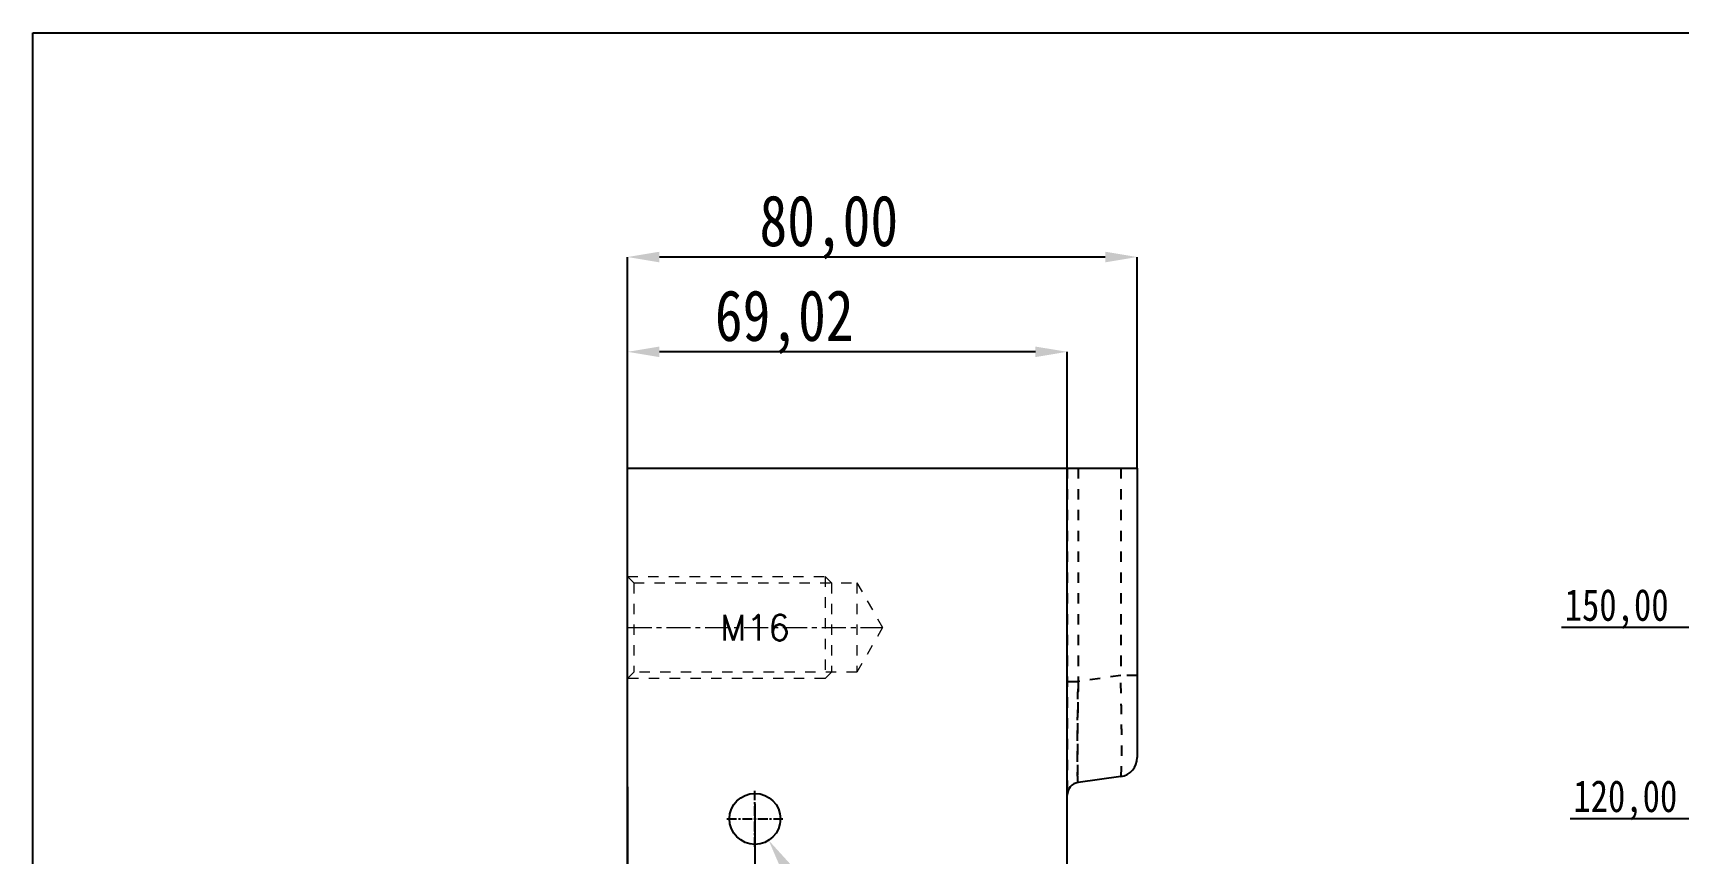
# Model space of a CAD drawing. Header units: millimetres. Extents: x 1727 to 4210, y -6182 to 759.
# Drawn here: x 2297 to 2555.2, y -3193.8 to -3065.1 of the extents above; entities that cross this region are included whole.
import ezdxf
from ezdxf.enums import TextEntityAlignment as Align

# ---------------------------------------------------------------- set-up
doc = ezdxf.new("R2010")
doc.units = ezdxf.units.MM
doc.header["$LTSCALE"] = 16.335
doc.header["$PDMODE"] = 3
doc.header["$PDSIZE"] = 0.3125
doc.linetypes.add('CENTER', pattern=[0.6, 0.375, -0.075, 0.075, -0.075])
doc.linetypes.add('HIDDEN', pattern=[0.2, 0.1, -0.1])
doc.layers.get('0').update_dxf_attribs({"linetype": 'CONTINUOUS'})
doc.layers.get('Defpoints').update_dxf_attribs({"linetype": 'CONTINUOUS'})
doc.layers.add('DEFAULT_2', color=8, linetype='HIDDEN')
doc.layers.add('dim', color=82, linetype='CONTINUOUS', lineweight=9)
doc.layers.add('screw', color=33, linetype='CONTINUOUS', lineweight=13)
doc.styles.get("Standard").update_dxf_attribs({"font": 'txt', "width": 0.8})
doc.styles.add('TXT', font='txt.shx', dxfattribs={"bigfont": 'gbcbig.shx'})
doc.dimstyles.new('mold', dxfattribs={"dimtxt": 8, "dimasz": 5, "dimexe": 0, "dimexo": 0, "dimgap": 0, "dimtad": 1, "dimzin": 1, "dimtxsty": 'Standard', "dimcen": 0, "dimclrd": 4, "dimclre": 4, "dimclrt": 6, "dimazin": 0, "dimtfac": 1, "dimtofl": 0, "dimtmove": 0, "dimatfit": 3, "dimfxl": 0, "dimarcsym": 0})

# ---------------------------------------------------------------- blocks, each defined once
blk = doc.blocks.new('*D320')
at = {"color": 4, "lineweight": -2}
for p, q in [((2390.31, -3183.41), (2390.31, -3216.25)), ((2410.31, -3186.06), (2410.31, -3216.25)), ((2405.31, -3216.25), (2395.31, -3216.25))]:
    blk.add_line(p, q, dxfattribs=at)
at = {"color": 4}
for points in [[(2395.31, -3215.41), (2395.31, -3217.08), (2390.31, -3216.25)], [(2405.31, -3215.41), (2405.31, -3217.08), (2410.31, -3216.25)]]:
    blk.add_solid(points, dxfattribs=at)
at = {"layer": 'Defpoints', "color": 0}
for p in [(2390.31, -3183.41), (2410.31, -3186.06), (2390.31, -3216.25)]:
    blk.add_point(p, dxfattribs=at)
at = {"color": 6, "insert": (2404.64, -3211.58), "char_height": 8, "attachment_point": 5}
blk.add_mtext('20,00', dxfattribs=at)
blk = doc.blocks.new('*D323')
at = {"color": 4, "lineweight": -2}
for p, q in [((2390.31, -3133.43), (2390.31, -3100.3)), ((2465.31, -3100.3), (2395.31, -3100.3)), ((2470.31, -3133.43), (2470.31, -3100.3))]:
    blk.add_line(p, q, dxfattribs=at)
at = {"color": 4}
for points in [[(2395.31, -3099.47), (2395.31, -3101.13), (2390.31, -3100.3)], [(2465.31, -3099.47), (2465.31, -3101.13), (2470.31, -3100.3)]]:
    blk.add_solid(points, dxfattribs=at)
at = {"layer": 'Defpoints', "color": 0}
for p in [(2390.31, -3100.3), (2390.31, -3133.43), (2470.31, -3133.43)]:
    blk.add_point(p, dxfattribs=at)
at = {"color": 6, "insert": (2421.91, -3095.63), "char_height": 8, "attachment_point": 5}
blk.add_mtext('80,00', dxfattribs=at)
blk = doc.blocks.new('*D324')
at = {"color": 4, "lineweight": -2}
blk.add_line((2431.14, -3220.85), (2415.17, -3196), dxfattribs=at)
at = {"color": 4}
blk.add_solid([(2415.88, -3195.55), (2414.47, -3196.45), (2412.47, -3191.8)], dxfattribs=at)
at = {"layer": 'Defpoints', "color": 0}
for p in [(2408.15, -3185.06), (2412.47, -3191.8)]:
    blk.add_point(p, dxfattribs=at)
at = {"color": 6, "insert": (2428.43, -3208.01), "char_height": 8, "attachment_point": 5, "rotation": 302.7152}
blk.add_mtext('∅8,00', dxfattribs=at)
blk = doc.blocks.new('*D516')
at = {"layer": 'Defpoints', "color": 0}
for p in [(2554.25, -3158.43), (2593.78, -3158.43), (2772.58, -3308.43)]:
    blk.add_point(p, dxfattribs=at)
at = {"layer": 'dim', "color": 4, "lineweight": -2}
blk.add_line((2593.78, -3158.43), (2536.91, -3158.43), dxfattribs=at)
at = {"layer": 'dim', "color": 6, "insert": (2545.58, -3155.51), "char_height": 5, "attachment_point": 5}
blk.add_mtext('150,00', dxfattribs=at)
blk = doc.blocks.new('*D681')
at = {"layer": 'Defpoints', "color": 0}
for p in [(2555.6, -3188.43), (2571.06, -3188.43), (2772.58, -3308.43)]:
    blk.add_point(p, dxfattribs=at)
at = {"layer": 'dim', "color": 4, "lineweight": -2}
blk.add_line((2571.06, -3188.43), (2538.27, -3188.43), dxfattribs=at)
at = {"layer": 'dim', "color": 6, "insert": (2546.94, -3185.51), "char_height": 5, "attachment_point": 5}
blk.add_mtext('120,00', dxfattribs=at)
blk = doc.blocks.new('*D682')
at = {"color": 4, "lineweight": -2}
for p, q in [((2390.31, -3127.74), (2390.31, -3115.17)), ((2454.33, -3115.17), (2395.31, -3115.17)), ((2459.33, -3190.58), (2459.33, -3115.17))]:
    blk.add_line(p, q, dxfattribs=at)
at = {"color": 4}
for points in [[(2395.31, -3114.34), (2395.31, -3116), (2390.31, -3115.17)], [(2454.33, -3114.34), (2454.33, -3116), (2459.33, -3115.17)]]:
    blk.add_solid(points, dxfattribs=at)
at = {"layer": 'Defpoints', "color": 0}
for p in [(2390.31, -3115.17), (2390.31, -3127.74), (2459.33, -3190.58)]:
    blk.add_point(p, dxfattribs=at)
at = {"color": 6, "insert": (2414.91, -3110.5), "char_height": 8, "attachment_point": 5}
blk.add_mtext('69,02', dxfattribs=at)

msp = doc.modelspace()

# ---------------------------------------------------------------- linework, layer by layer
at = {"color": 7, "linetype": 'Continuous'}
for p, q in [((2390.31, -3483.43), (2390.31, -3133.43)), ((2390.31, -3133.43), (2470.248, -3133.43)), ((2470.31, -3133.434), (2470.31, -3178.822)), ((2467.728, -3181.793), (2461.051, -3182.731)), ((2459.329, -3432.148), (2459.329, -3184.712))]:
    msp.add_line(p, q, dxfattribs=at)
at = {"color": 1, "linetype": 'CENTER', "ltscale": 0.248791}
for p, q in [((2410.31, -3192.83), (2410.31, -3184.03)), ((2405.91, -3188.43), (2414.71, -3188.43))]:
    msp.add_line(p, q, dxfattribs=at)
msp.add_lwpolyline([(2296.968, -3065.144), (3049.699, -3065.144), (3049.699, -3592.463), (2296.968, -3592.463)], close=True)
msp.add_circle((2410.31, -3188.43), 4)
at = {"color": 7, "linetype": 'Continuous'}
for centre, radius, start, end in [((2467.31, -3178.822), 3, 278, 0), ((2461.329, -3184.712), 2, 98, 180)]:
    msp.add_arc(centre, radius, start, end, dxfattribs=at)
msp.add_open_spline([(2470.31, -3133.434), (2470.31, -3133.429), (2470.277, -3133.434), (2470.263, -3133.43), (2470.248, -3133.43)], degree=3, knots=[0, 0, 0, 0, 0.254075, 1, 1, 1, 1], dxfattribs=at)
at = {"layer": 'DEFAULT_2', "color": 8, "linetype": 'HIDDEN'}
for p, q in [((2459.329, -3133.43), (2459.329, -3184.712)), ((2461.051, -3133.43), (2461.051, -3166.887)), ((2467.728, -3133.43), (2467.728, -3165.949)), ((2467.728, -3165.949), (2461.051, -3166.887)), ((2470.31, -3165.949), (2467.728, -3165.949)), ((2459.329, -3166.887), (2461.051, -3166.887))]:
    msp.add_line(p, q, dxfattribs=at)
msp.add_open_spline([(2470.248, -3133.43), (2470.263, -3133.43), (2470.279, -3133.43), (2470.295, -3133.431)], degree=3, dxfattribs=at)
for points, knots in [([(2467.728, -3181.793), (2467.737, -3181.792), (2467.754, -3181.759), (2467.768, -3181.702), (2467.785, -3181.603), (2467.808, -3181.401), (2467.832, -3181.055), (2467.855, -3180.533), (2467.873, -3179.871), (2467.886, -3179.075), (2467.893, -3178.153), (2467.897, -3176.696), (2467.886, -3174.636), (2467.853, -3171.932), (2467.8, -3168.999), (2467.754, -3166.978), (2467.728, -3165.949)], [0, 0, 0, 0, 0.0018254, 0.0057277, 0.0119102, 0.020407, 0.0443462, 0.0773886, 0.1192725, 0.1696194, 0.2279587, 0.2937473, 0.445072, 0.6177238, 0.8051622, 1, 1, 1, 1]), ([(2461.051, -3182.731), (2461.044, -3182.732), (2461.032, -3182.698), (2461.024, -3182.651), (2461.012, -3182.554), (2460.997, -3182.36), (2460.981, -3182.018), (2460.966, -3181.503), (2460.954, -3180.846), (2460.946, -3180.052), (2460.94, -3179.13), (2460.938, -3177.671), (2460.945, -3175.604), (2460.967, -3172.89), (2461.003, -3169.946), (2461.033, -3167.919), (2461.051, -3166.887)], [0, 0, 0, 0, 0.0013409, 0.0048651, 0.0107148, 0.0189085, 0.0423233, 0.0749559, 0.1165569, 0.1667613, 0.2250951, 0.2910123, 0.4429086, 0.6163687, 0.8045727, 1, 1, 1, 1]), ([(2461.051, -3166.887), (2461.033, -3167.919), (2461.003, -3169.946), (2460.967, -3172.888), (2460.945, -3175.602), (2460.938, -3177.669), (2460.94, -3179.129), (2460.946, -3180.051), (2460.954, -3180.844), (2460.966, -3181.503), (2460.981, -3182.018), (2460.997, -3182.359), (2461.012, -3182.554), (2461.024, -3182.651), (2461.032, -3182.698), (2461.044, -3182.732), (2461.051, -3182.731)], [0, 0, 0, 0, 0.1953814, 0.383502, 0.5569538, 0.7088628, 0.7747943, 0.833144, 0.8833734, 0.9249893, 0.9576489, 0.9810781, 0.9892764, 0.9951303, 0.9986578, 1, 1, 1, 1])]:
    msp.add_open_spline(points, degree=3, knots=knots, dxfattribs=at)
at = {"layer": 'screw', "color": 92, "linetype": 'HIDDEN', "ltscale": 0.995164}
for p, q in [((2390.31, -3150.43), (2421.31, -3150.43)), ((2421.31, -3150.43), (2422.31, -3151.43)), ((2421.31, -3150.43), (2421.31, -3166.43)), ((2422.31, -3151.43), (2422.31, -3165.43)), ((2422.31, -3165.43), (2421.31, -3166.43)), ((2421.31, -3166.43), (2390.31, -3166.43))]:
    msp.add_line(p, q, dxfattribs=at)
at = {"layer": 'screw', "color": 8, "linetype": 'HIDDEN', "ltscale": 0.995164}
for p, q in [((2390.31, -3150.43), (2391.31, -3151.43)), ((2391.31, -3151.43), (2391.31, -3165.43)), ((2391.31, -3151.43), (2426.31, -3151.43)), ((2426.31, -3151.43), (2430.352, -3158.43)), ((2426.31, -3151.43), (2426.31, -3165.43)), ((2430.352, -3158.43), (2426.31, -3165.43)), ((2391.31, -3165.43), (2390.31, -3166.43)), ((2426.31, -3165.43), (2391.31, -3165.43))]:
    msp.add_line(p, q, dxfattribs=at)
at = {"layer": 'screw', "color": 1, "linetype": 'CENTER', "ltscale": 0.621977}
msp.add_line((2390.31, -3158.43), (2430.352, -3158.43), dxfattribs=at)

# ---------------------------------------------------------------- texts
at = {"layer": 'screw', "color": 6, "linetype": 'HIDDEN', "ltscale": 0.995164, "style": 'TXT'}
msp.add_text('M16', height=4, dxfattribs=at).set_placement((2410.331, -3158.43), align=Align.MIDDLE)

# ---------------------------------------------------------------- dimensions: what is measured, and where the dimension line sits
for base, p1, p2, picture, middle in [((2390.31, -3100.3), (2470.31, -3133.434), (2390.31, -3133.43), '*D323', (2421.914, -3100.3)), ((2390.31, -3115.171), (2459.329, -3190.583), (2390.31, -3127.739), '*D682', (2414.912, -3115.171)), ((2390.31, -3216.248), (2410.31, -3186.057), (2390.31, -3183.41), '*D320', (2404.644, -3216.248))]:
    dim = msp.add_linear_dim(base=base, p1=p1, p2=p2, dimstyle='mold')
    dim.commit()
    dim.dimension.update_dxf_attribs({"geometry": picture, "text_midpoint": middle, "dimtype": 160})
dim = msp.add_diameter_dim_2p(p1=(2408.148, -3185.064), p2=(2412.472, -3191.795), dimstyle='mold')
dim.commit()
dim.dimension.update_dxf_attribs({"geometry": '*D324', "text_midpoint": (2428.433, -3208.008)})
at = {"layer": 'dim'}
for feature_location, offset, picture, middle in [((2593.775, -3158.43), (-39.528, 0), '*D516', (2545.581, -3155.513)), ((2571.061, -3188.43), (-15.458, 0), '*D681', (2546.936, -3185.513))]:
    dim = msp.add_ordinate_dim(feature_location=feature_location, offset=offset, dtype=0, origin=(2772.575, -3308.43), dimstyle='mold', override={"dimtxt": 5, "dimasz": 2}, dxfattribs=at)
    dim.commit()
    dim.dimension.update_dxf_attribs({"geometry": picture, "text_midpoint": middle})

doc.saveas('drawing.dxf')
